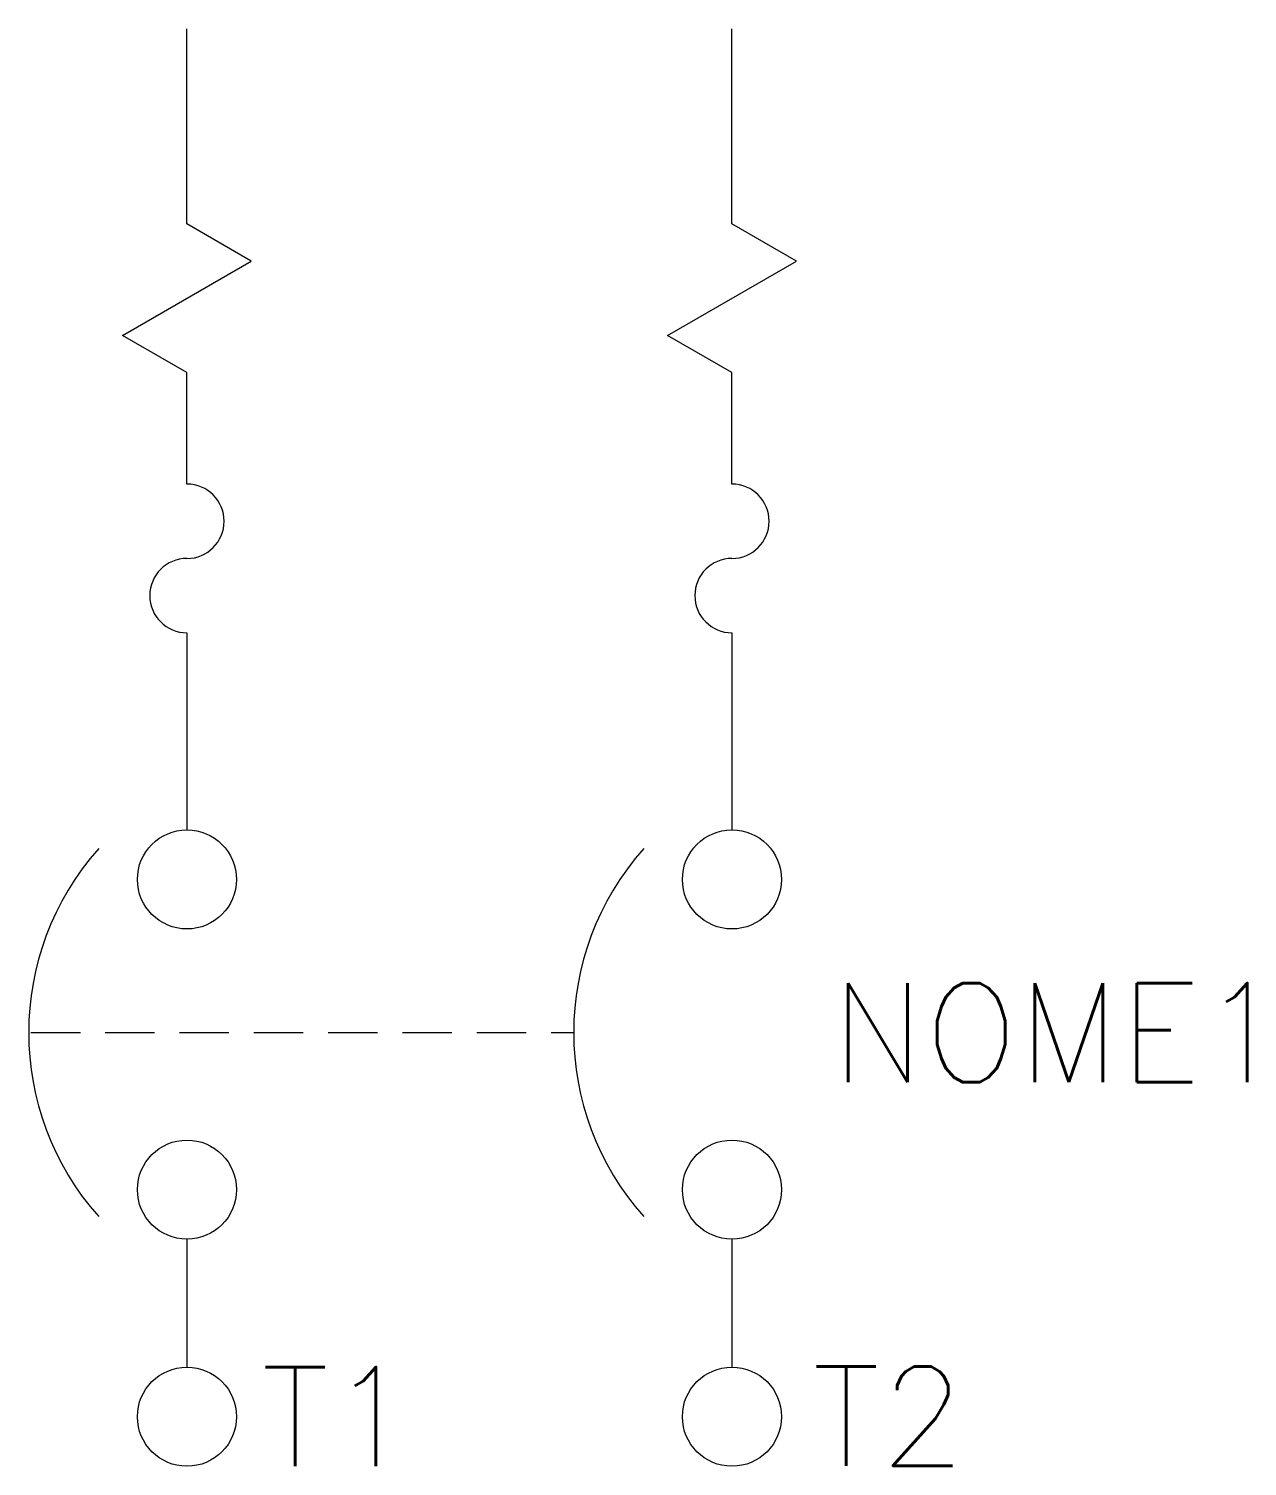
# Model space of a CAD drawing. Header units: millimetres. Extents: x -3.2 to 21.4, y 0 to 29.
import ezdxf
from ezdxf.enums import TextEntityAlignment as Align

# ---------------------------------------------------------------- set-up
doc = ezdxf.new("R2010")
doc.units = ezdxf.units.MM
doc.linetypes.add('HIDDEN', pattern=[0.375, 0.25, -0.125])
doc.styles.add('ROMANS', font='romans.shx')

msp = doc.modelspace()

# ---------------------------------------------------------------- linework, layer by layer
at = {"color": 0, "linetype": 'Continuous'}
for p, q in [((0, 25.064), (0, 29)), ((11, 25.064), (11, 29)), ((1.299, 24.314), (0, 25.064)), ((12.299, 24.314), (11, 25.064)), ((-1.299, 22.814), (1.299, 24.314)), ((9.701, 22.814), (12.299, 24.314)), ((0, 22.064), (-1.299, 22.814)), ((11, 22.064), (9.701, 22.814)), ((0, 19.814), (0, 22.064)), ((11, 19.814), (11, 22.064)), ((0, 16.814), (0, 12.839)), ((11, 16.814), (11, 12.839))]:
    msp.add_line(p, q, dxfattribs=at)
at = {"color": 0}
for p, q in [((0, 4.58), (0, 2)), ((11, 4.58), (11, 2))]:
    msp.add_line(p, q, dxfattribs=at)
at = {"color": 0, "linetype": 'HIDDEN', "ltscale": 4, "flags": 128}
msp.add_lwpolyline([(-3.152, 8.748), (7.807, 8.748)], dxfattribs=at)
at = {"color": 0, "linetype": 'Continuous'}
for centre in [(0, 11.839), (11, 11.839), (0, 5.58), (11, 5.58)]:
    msp.add_circle(centre, 1, dxfattribs=at)
at = {"color": 0}
for centre in [(0, 1), (11, 1)]:
    msp.add_circle(centre, 1, dxfattribs=at)
at = {"color": 0, "linetype": 'Continuous'}
for centre, radius, start, end in [((0, 19.064), 0.75, 270, 90), ((11, 19.064), 0.75, 270, 90), ((0, 17.564), 0.75, 90, 270), ((11, 17.564), 0.75, 90, 270), ((2.387, 8.748), 5.581, 138.3063, 221.6937), ((13.387, 8.748), 5.581, 138.3063, 221.6937)]:
    msp.add_arc(centre, radius, start, end, dxfattribs=at)

# ---------------------------------------------------------------- texts
at = {"color": 0, "style": 'ROMANS', "flags": 4}
msp.add_attdef('NOME1', text='', height=2, dxfattribs=at).set_placement((13, 8.748), align=Align.MIDDLE_LEFT)
at = {"color": 7, "style": 'ROMANS', "flags": 4}
for tag, text, p in [('T1', 'T1', (1.5, 1)), ('T2', 'T2', (12.62, 1.01))]:
    msp.add_attdef(tag, text=text, height=2, dxfattribs=at).set_placement(p, align=Align.MIDDLE_LEFT)

doc.saveas('drawing.dxf')
